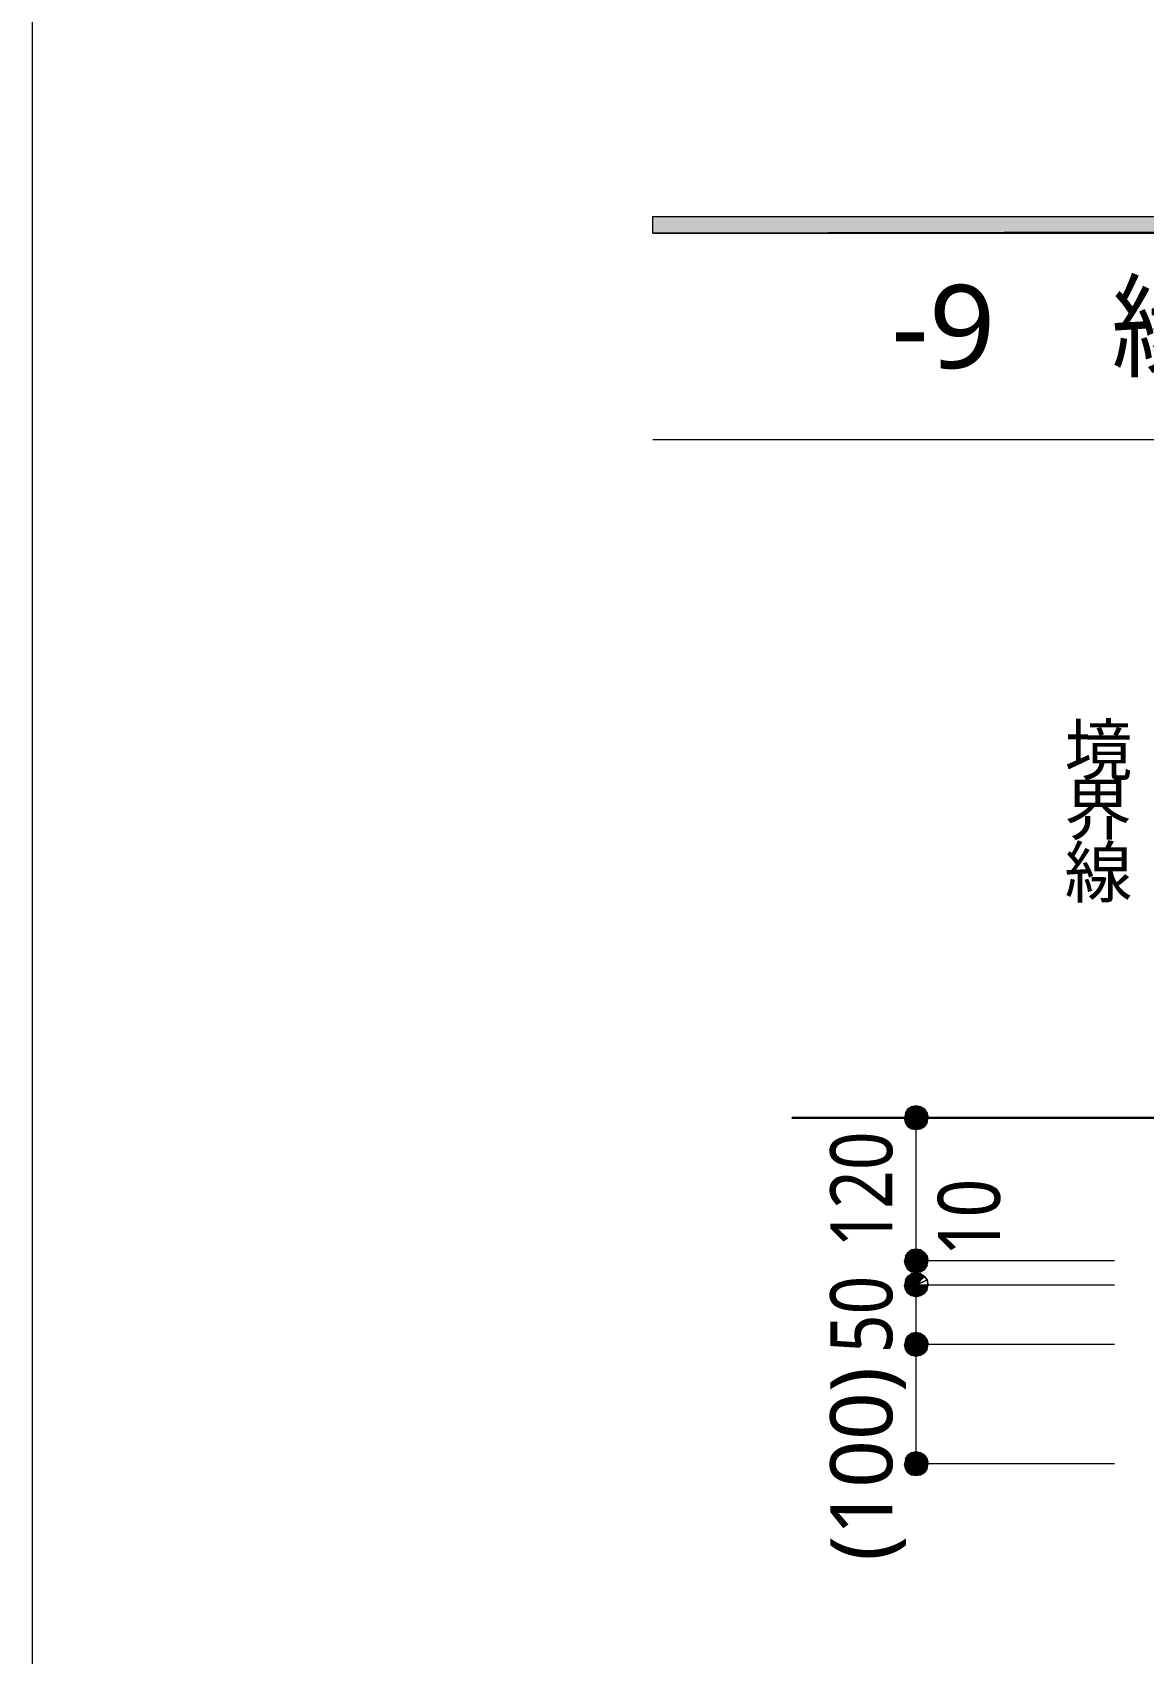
# Model space of a CAD drawing. Header units: millimetres. Extents: x 0 to 420, y 0 to 297.
# Drawn here: x 0.2 to 46.7, y 66.1 to 134.1 of the extents above; entities that cross this region are included whole.
import ezdxf
from ezdxf.enums import TextEntityAlignment as Align

# ---------------------------------------------------------------- set-up
doc = ezdxf.new("R2010")
doc.units = ezdxf.units.MM
doc.styles.add('kst32b', font='NotoSansJP-Variable.ttf')

msp = doc.modelspace()

# ---------------------------------------------------------------- hatches: boundary and pattern name
h = msp.add_hatch(color=7)
h.paths.add_polyline_path([(394.166, 125.645), (394.166, 126.344), (26.183, 125.645), (394.166, 125.645)])
h.paths.add_polyline_path([(394.166, 126.344), (26.183, 125.645), (26.183, 126.344), (394.166, 126.344)])
h = msp.add_hatch(color=7)
h.paths.add_polyline_path([(37.021, 89.048), (36.872, 88.942), (37.211, 88.582), (37.021, 89.048)])
h.paths.add_polyline_path([(36.872, 88.942), (37.211, 88.582), (36.766, 88.773), (36.872, 88.942)])
h.paths.add_polyline_path([(37.211, 88.582), (36.766, 88.773), (36.724, 88.582), (37.211, 88.582)])
h = msp.add_hatch(color=7)
h.paths.add_polyline_path([(37.211, 89.09), (37.021, 89.048), (37.211, 88.582), (37.211, 89.09)])
h.paths.add_polyline_path([(37.021, 89.048), (37.211, 88.582), (36.872, 88.942), (37.021, 89.048)])
h.paths.add_polyline_path([(37.211, 88.582), (36.872, 88.942), (36.766, 88.773), (37.211, 88.582)])
h = msp.add_hatch(color=7)
h.paths.add_polyline_path([(37.571, 88.942), (37.402, 89.048), (37.211, 88.582), (37.571, 88.942)])
h.paths.add_polyline_path([(37.402, 89.048), (37.211, 88.582), (37.211, 89.09), (37.402, 89.048)])
h.paths.add_polyline_path([(37.211, 88.582), (37.211, 89.09), (37.021, 89.048), (37.211, 88.582)])
for points in [[(37.402, 89.048), (37.211, 89.09), (37.211, 88.582), (37.402, 89.048)], [(37.021, 88.117), (37.211, 88.096), (37.211, 88.582), (37.021, 88.117)], [(37.402, 83.058), (37.211, 83.079), (37.211, 82.592), (37.402, 83.058)], [(37.021, 82.127), (37.211, 82.084), (37.211, 82.592), (37.021, 82.127)], [(37.021, 81.132), (37.211, 81.089), (37.211, 81.576), (37.021, 81.132)], [(37.402, 82.042), (37.211, 82.084), (37.211, 81.576), (37.402, 82.042)], [(37.402, 79.544), (37.211, 79.587), (37.211, 79.079), (37.402, 79.544)], [(37.021, 78.634), (37.211, 78.592), (37.211, 79.079), (37.021, 78.634)], [(37.021, 73.618), (37.211, 73.596), (37.211, 74.083), (37.021, 73.618)], [(37.402, 74.549), (37.211, 74.591), (37.211, 74.083), (37.402, 74.549)]]:
    msp.add_hatch(color=7).paths.add_polyline_path(points)
h = msp.add_hatch(color=7)
h.paths.add_polyline_path([(37.719, 88.582), (37.677, 88.773), (37.211, 88.582), (37.719, 88.582)])
h.paths.add_polyline_path([(37.677, 88.773), (37.211, 88.582), (37.571, 88.942), (37.677, 88.773)])
h.paths.add_polyline_path([(37.211, 88.582), (37.571, 88.942), (37.402, 89.048), (37.211, 88.582)])
h = msp.add_hatch(color=7)
h.paths.add_polyline_path([(36.766, 88.773), (36.724, 88.582), (37.211, 88.582), (36.766, 88.773)])
h.paths.add_polyline_path([(36.724, 88.582), (37.211, 88.582), (36.766, 88.392), (36.724, 88.582)])
h.paths.add_polyline_path([(37.211, 88.582), (36.766, 88.392), (36.872, 88.223), (37.211, 88.582)])
h = msp.add_hatch(color=7)
h.paths.add_polyline_path([(36.724, 88.582), (36.766, 88.392), (37.211, 88.582), (36.724, 88.582)])
h.paths.add_polyline_path([(36.766, 88.392), (37.211, 88.582), (36.872, 88.223), (36.766, 88.392)])
h.paths.add_polyline_path([(37.211, 88.582), (36.872, 88.223), (37.021, 88.117), (37.211, 88.582)])
h = msp.add_hatch(color=7)
h.paths.add_polyline_path([(36.872, 88.223), (37.021, 88.117), (37.211, 88.582), (36.872, 88.223)])
h.paths.add_polyline_path([(37.021, 88.117), (37.211, 88.582), (37.211, 88.096), (37.021, 88.117)])
h.paths.add_polyline_path([(37.211, 88.582), (37.211, 88.096), (37.402, 88.117), (37.211, 88.582)])
h = msp.add_hatch(color=7)
h.paths.add_polyline_path([(37.677, 88.392), (37.719, 88.582), (37.211, 88.582), (37.677, 88.392)])
h.paths.add_polyline_path([(37.719, 88.582), (37.211, 88.582), (37.677, 88.773), (37.719, 88.582)])
h.paths.add_polyline_path([(37.211, 88.582), (37.677, 88.773), (37.571, 88.942), (37.211, 88.582)])
h = msp.add_hatch(color=7)
h.paths.add_polyline_path([(37.402, 88.117), (37.571, 88.223), (37.211, 88.582), (37.402, 88.117)])
h.paths.add_polyline_path([(37.571, 88.223), (37.211, 88.582), (37.677, 88.392), (37.571, 88.223)])
h.paths.add_polyline_path([(37.211, 88.582), (37.677, 88.392), (37.719, 88.582), (37.211, 88.582)])
h = msp.add_hatch(color=7)
h.paths.add_polyline_path([(37.211, 88.096), (37.402, 88.117), (37.211, 88.582), (37.211, 88.096)])
h.paths.add_polyline_path([(37.402, 88.117), (37.211, 88.582), (37.571, 88.223), (37.402, 88.117)])
h.paths.add_polyline_path([(37.211, 88.582), (37.571, 88.223), (37.677, 88.392), (37.211, 88.582)])
h = msp.add_hatch(color=7)
h.paths.add_polyline_path([(37.021, 83.058), (36.872, 82.931), (37.211, 82.592), (37.021, 83.058)])
h.paths.add_polyline_path([(36.872, 82.931), (37.211, 82.592), (36.766, 82.783), (36.872, 82.931)])
h.paths.add_polyline_path([(37.211, 82.592), (36.766, 82.783), (36.724, 82.592), (37.211, 82.592)])
h = msp.add_hatch(color=7)
h.paths.add_polyline_path([(37.211, 83.079), (37.021, 83.058), (37.211, 82.592), (37.211, 83.079)])
h.paths.add_polyline_path([(37.021, 83.058), (37.211, 82.592), (36.872, 82.931), (37.021, 83.058)])
h.paths.add_polyline_path([(37.211, 82.592), (36.872, 82.931), (36.766, 82.783), (37.211, 82.592)])
h = msp.add_hatch(color=7)
h.paths.add_polyline_path([(37.571, 82.931), (37.402, 83.058), (37.211, 82.592), (37.571, 82.931)])
h.paths.add_polyline_path([(37.402, 83.058), (37.211, 82.592), (37.211, 83.079), (37.402, 83.058)])
h.paths.add_polyline_path([(37.211, 82.592), (37.211, 83.079), (37.021, 83.058), (37.211, 82.592)])
h = msp.add_hatch(color=7)
h.paths.add_polyline_path([(37.719, 82.592), (37.677, 82.783), (37.211, 82.592), (37.719, 82.592)])
h.paths.add_polyline_path([(37.677, 82.783), (37.211, 82.592), (37.571, 82.931), (37.677, 82.783)])
h.paths.add_polyline_path([(37.211, 82.592), (37.571, 82.931), (37.402, 83.058), (37.211, 82.592)])
h = msp.add_hatch(color=7)
h.paths.add_polyline_path([(37.677, 82.402), (37.719, 82.592), (37.211, 82.592), (37.677, 82.402)])
h.paths.add_polyline_path([(37.719, 82.592), (37.211, 82.592), (37.677, 82.783), (37.719, 82.592)])
h.paths.add_polyline_path([(37.211, 82.592), (37.677, 82.783), (37.571, 82.931), (37.211, 82.592)])
h = msp.add_hatch(color=7)
h.paths.add_polyline_path([(36.766, 82.783), (36.724, 82.592), (37.211, 82.592), (36.766, 82.783)])
h.paths.add_polyline_path([(36.724, 82.592), (37.211, 82.592), (36.766, 82.402), (36.724, 82.592)])
h.paths.add_polyline_path([(37.211, 82.592), (36.766, 82.402), (36.872, 82.232), (37.211, 82.592)])
h = msp.add_hatch(color=7)
h.paths.add_polyline_path([(36.724, 82.592), (36.766, 82.402), (37.211, 82.592), (36.724, 82.592)])
h.paths.add_polyline_path([(36.766, 82.402), (37.211, 82.592), (36.872, 82.232), (36.766, 82.402)])
h.paths.add_polyline_path([(37.211, 82.592), (36.872, 82.232), (37.021, 82.127), (37.211, 82.592)])
h = msp.add_hatch(color=7)
h.paths.add_polyline_path([(36.872, 82.232), (37.021, 82.127), (37.211, 82.592), (36.872, 82.232)])
h.paths.add_polyline_path([(37.021, 82.127), (37.211, 82.592), (37.211, 82.084), (37.021, 82.127)])
h.paths.add_polyline_path([(37.211, 82.592), (37.211, 82.084), (37.402, 82.127), (37.211, 82.592)])
h = msp.add_hatch(color=7)
h.paths.add_polyline_path([(37.402, 82.127), (37.571, 82.232), (37.211, 82.592), (37.402, 82.127)])
h.paths.add_polyline_path([(37.571, 82.232), (37.211, 82.592), (37.677, 82.402), (37.571, 82.232)])
h.paths.add_polyline_path([(37.211, 82.592), (37.677, 82.402), (37.719, 82.592), (37.211, 82.592)])
h = msp.add_hatch(color=7)
h.paths.add_polyline_path([(37.211, 82.084), (37.402, 82.127), (37.211, 82.592), (37.211, 82.084)])
h.paths.add_polyline_path([(37.402, 82.127), (37.211, 82.592), (37.571, 82.232), (37.402, 82.127)])
h.paths.add_polyline_path([(37.211, 82.592), (37.571, 82.232), (37.677, 82.402), (37.211, 82.592)])
h = msp.add_hatch(color=7)
h.paths.add_polyline_path([(37.021, 82.042), (36.872, 81.936), (37.211, 81.576), (37.021, 82.042)])
h.paths.add_polyline_path([(36.872, 81.936), (37.211, 81.576), (36.766, 81.788), (36.872, 81.936)])
h.paths.add_polyline_path([(37.211, 81.576), (36.766, 81.788), (36.724, 81.576), (37.211, 81.576)])
h = msp.add_hatch(color=7)
h.paths.add_polyline_path([(36.766, 81.788), (36.724, 81.576), (37.211, 81.576), (36.766, 81.788)])
h.paths.add_polyline_path([(36.724, 81.576), (37.211, 81.576), (36.766, 81.386), (36.724, 81.576)])
h.paths.add_polyline_path([(37.211, 81.576), (36.766, 81.386), (36.872, 81.238), (37.211, 81.576)])
h = msp.add_hatch(color=7)
h.paths.add_polyline_path([(36.724, 81.576), (36.766, 81.386), (37.211, 81.576), (36.724, 81.576)])
h.paths.add_polyline_path([(36.766, 81.386), (37.211, 81.576), (36.872, 81.238), (36.766, 81.386)])
h.paths.add_polyline_path([(37.211, 81.576), (36.872, 81.238), (37.021, 81.132), (37.211, 81.576)])
h = msp.add_hatch(color=7)
h.paths.add_polyline_path([(37.211, 82.084), (37.021, 82.042), (37.211, 81.576), (37.211, 82.084)])
h.paths.add_polyline_path([(37.021, 82.042), (37.211, 81.576), (36.872, 81.936), (37.021, 82.042)])
h.paths.add_polyline_path([(37.211, 81.576), (36.872, 81.936), (36.766, 81.788), (37.211, 81.576)])
h = msp.add_hatch(color=7)
h.paths.add_polyline_path([(36.872, 81.238), (37.021, 81.132), (37.211, 81.576), (36.872, 81.238)])
h.paths.add_polyline_path([(37.021, 81.132), (37.211, 81.576), (37.211, 81.089), (37.021, 81.132)])
h.paths.add_polyline_path([(37.211, 81.576), (37.211, 81.089), (37.402, 81.132), (37.211, 81.576)])
h = msp.add_hatch(color=7)
h.paths.add_polyline_path([(37.571, 81.936), (37.402, 82.042), (37.211, 81.576), (37.571, 81.936)])
h.paths.add_polyline_path([(37.402, 82.042), (37.211, 81.576), (37.211, 82.084), (37.402, 82.042)])
h.paths.add_polyline_path([(37.211, 81.576), (37.211, 82.084), (37.021, 82.042), (37.211, 81.576)])
h = msp.add_hatch(color=7)
h.paths.add_polyline_path([(37.719, 81.576), (37.677, 81.788), (37.211, 81.576), (37.719, 81.576)])
h.paths.add_polyline_path([(37.677, 81.788), (37.211, 81.576), (37.571, 81.936), (37.677, 81.788)])
h.paths.add_polyline_path([(37.211, 81.576), (37.571, 81.936), (37.402, 82.042), (37.211, 81.576)])
h = msp.add_hatch(color=7)
h.paths.add_polyline_path([(37.677, 81.386), (37.719, 81.576), (37.211, 81.576), (37.677, 81.386)])
h.paths.add_polyline_path([(37.719, 81.576), (37.211, 81.576), (37.677, 81.788), (37.719, 81.576)])
h.paths.add_polyline_path([(37.211, 81.576), (37.677, 81.788), (37.571, 81.936), (37.211, 81.576)])
h = msp.add_hatch(color=7)
h.paths.add_polyline_path([(37.402, 81.132), (37.571, 81.238), (37.211, 81.576), (37.402, 81.132)])
h.paths.add_polyline_path([(37.571, 81.238), (37.211, 81.576), (37.677, 81.386), (37.571, 81.238)])
h.paths.add_polyline_path([(37.211, 81.576), (37.677, 81.386), (37.719, 81.576), (37.211, 81.576)])
h = msp.add_hatch(color=7)
h.paths.add_polyline_path([(37.211, 81.089), (37.402, 81.132), (37.211, 81.576), (37.211, 81.089)])
h.paths.add_polyline_path([(37.402, 81.132), (37.211, 81.576), (37.571, 81.238), (37.402, 81.132)])
h.paths.add_polyline_path([(37.211, 81.576), (37.571, 81.238), (37.677, 81.386), (37.211, 81.576)])
h = msp.add_hatch(color=7)
h.paths.add_polyline_path([(37.021, 79.544), (36.872, 79.438), (37.211, 79.079), (37.021, 79.544)])
h.paths.add_polyline_path([(36.872, 79.438), (37.211, 79.079), (36.766, 79.269), (36.872, 79.438)])
h.paths.add_polyline_path([(37.211, 79.079), (36.766, 79.269), (36.724, 79.079), (37.211, 79.079)])
h = msp.add_hatch(color=7)
h.paths.add_polyline_path([(37.211, 79.587), (37.021, 79.544), (37.211, 79.079), (37.211, 79.587)])
h.paths.add_polyline_path([(37.021, 79.544), (37.211, 79.079), (36.872, 79.438), (37.021, 79.544)])
h.paths.add_polyline_path([(37.211, 79.079), (36.872, 79.438), (36.766, 79.269), (37.211, 79.079)])
h = msp.add_hatch(color=7)
h.paths.add_polyline_path([(37.571, 79.438), (37.402, 79.544), (37.211, 79.079), (37.571, 79.438)])
h.paths.add_polyline_path([(37.402, 79.544), (37.211, 79.079), (37.211, 79.587), (37.402, 79.544)])
h.paths.add_polyline_path([(37.211, 79.079), (37.211, 79.587), (37.021, 79.544), (37.211, 79.079)])
h = msp.add_hatch(color=7)
h.paths.add_polyline_path([(37.719, 79.079), (37.677, 79.269), (37.211, 79.079), (37.719, 79.079)])
h.paths.add_polyline_path([(37.677, 79.269), (37.211, 79.079), (37.571, 79.438), (37.677, 79.269)])
h.paths.add_polyline_path([(37.211, 79.079), (37.571, 79.438), (37.402, 79.544), (37.211, 79.079)])
h = msp.add_hatch(color=7)
h.paths.add_polyline_path([(36.766, 79.269), (36.724, 79.079), (37.211, 79.079), (36.766, 79.269)])
h.paths.add_polyline_path([(36.724, 79.079), (37.211, 79.079), (36.766, 78.888), (36.724, 79.079)])
h.paths.add_polyline_path([(37.211, 79.079), (36.766, 78.888), (36.872, 78.74), (37.211, 79.079)])
h = msp.add_hatch(color=7)
h.paths.add_polyline_path([(36.724, 79.079), (36.766, 78.888), (37.211, 79.079), (36.724, 79.079)])
h.paths.add_polyline_path([(36.766, 78.888), (37.211, 79.079), (36.872, 78.74), (36.766, 78.888)])
h.paths.add_polyline_path([(37.211, 79.079), (36.872, 78.74), (37.021, 78.634), (37.211, 79.079)])
h = msp.add_hatch(color=7)
h.paths.add_polyline_path([(36.872, 78.74), (37.021, 78.634), (37.211, 79.079), (36.872, 78.74)])
h.paths.add_polyline_path([(37.021, 78.634), (37.211, 79.079), (37.211, 78.592), (37.021, 78.634)])
h.paths.add_polyline_path([(37.211, 79.079), (37.211, 78.592), (37.402, 78.634), (37.211, 79.079)])
h = msp.add_hatch(color=7)
h.paths.add_polyline_path([(37.677, 78.888), (37.719, 79.079), (37.211, 79.079), (37.677, 78.888)])
h.paths.add_polyline_path([(37.719, 79.079), (37.211, 79.079), (37.677, 79.269), (37.719, 79.079)])
h.paths.add_polyline_path([(37.211, 79.079), (37.677, 79.269), (37.571, 79.438), (37.211, 79.079)])
h = msp.add_hatch(color=7)
h.paths.add_polyline_path([(37.402, 78.634), (37.571, 78.74), (37.211, 79.079), (37.402, 78.634)])
h.paths.add_polyline_path([(37.571, 78.74), (37.211, 79.079), (37.677, 78.888), (37.571, 78.74)])
h.paths.add_polyline_path([(37.211, 79.079), (37.677, 78.888), (37.719, 79.079), (37.211, 79.079)])
h = msp.add_hatch(color=7)
h.paths.add_polyline_path([(37.211, 78.592), (37.402, 78.634), (37.211, 79.079), (37.211, 78.592)])
h.paths.add_polyline_path([(37.402, 78.634), (37.211, 79.079), (37.571, 78.74), (37.402, 78.634)])
h.paths.add_polyline_path([(37.211, 79.079), (37.571, 78.74), (37.677, 78.888), (37.211, 79.079)])
h = msp.add_hatch(color=7)
h.paths.add_polyline_path([(37.021, 74.549), (36.872, 74.443), (37.211, 74.083), (37.021, 74.549)])
h.paths.add_polyline_path([(36.872, 74.443), (37.211, 74.083), (36.766, 74.274), (36.872, 74.443)])
h.paths.add_polyline_path([(37.211, 74.083), (36.766, 74.274), (36.724, 74.083), (37.211, 74.083)])
h = msp.add_hatch(color=7)
h.paths.add_polyline_path([(36.766, 74.274), (36.724, 74.083), (37.211, 74.083), (36.766, 74.274)])
h.paths.add_polyline_path([(36.724, 74.083), (37.211, 74.083), (36.766, 73.893), (36.724, 74.083)])
h.paths.add_polyline_path([(37.211, 74.083), (36.766, 73.893), (36.872, 73.723), (37.211, 74.083)])
h = msp.add_hatch(color=7)
h.paths.add_polyline_path([(36.724, 74.083), (36.766, 73.893), (37.211, 74.083), (36.724, 74.083)])
h.paths.add_polyline_path([(36.766, 73.893), (37.211, 74.083), (36.872, 73.723), (36.766, 73.893)])
h.paths.add_polyline_path([(37.211, 74.083), (36.872, 73.723), (37.021, 73.618), (37.211, 74.083)])
h = msp.add_hatch(color=7)
h.paths.add_polyline_path([(37.211, 74.591), (37.021, 74.549), (37.211, 74.083), (37.211, 74.591)])
h.paths.add_polyline_path([(37.021, 74.549), (37.211, 74.083), (36.872, 74.443), (37.021, 74.549)])
h.paths.add_polyline_path([(37.211, 74.083), (36.872, 74.443), (36.766, 74.274), (37.211, 74.083)])
h = msp.add_hatch(color=7)
h.paths.add_polyline_path([(36.872, 73.723), (37.021, 73.618), (37.211, 74.083), (36.872, 73.723)])
h.paths.add_polyline_path([(37.021, 73.618), (37.211, 74.083), (37.211, 73.596), (37.021, 73.618)])
h.paths.add_polyline_path([(37.211, 74.083), (37.211, 73.596), (37.402, 73.618), (37.211, 74.083)])
h = msp.add_hatch(color=7)
h.paths.add_polyline_path([(37.571, 74.443), (37.402, 74.549), (37.211, 74.083), (37.571, 74.443)])
h.paths.add_polyline_path([(37.402, 74.549), (37.211, 74.083), (37.211, 74.591), (37.402, 74.549)])
h.paths.add_polyline_path([(37.211, 74.083), (37.211, 74.591), (37.021, 74.549), (37.211, 74.083)])
h = msp.add_hatch(color=7)
h.paths.add_polyline_path([(37.719, 74.083), (37.677, 74.274), (37.211, 74.083), (37.719, 74.083)])
h.paths.add_polyline_path([(37.677, 74.274), (37.211, 74.083), (37.571, 74.443), (37.677, 74.274)])
h.paths.add_polyline_path([(37.211, 74.083), (37.571, 74.443), (37.402, 74.549), (37.211, 74.083)])
h = msp.add_hatch(color=7)
h.paths.add_polyline_path([(37.677, 73.893), (37.719, 74.083), (37.211, 74.083), (37.677, 73.893)])
h.paths.add_polyline_path([(37.719, 74.083), (37.211, 74.083), (37.677, 74.274), (37.719, 74.083)])
h.paths.add_polyline_path([(37.211, 74.083), (37.677, 74.274), (37.571, 74.443), (37.211, 74.083)])
h = msp.add_hatch(color=7)
h.paths.add_polyline_path([(37.402, 73.618), (37.571, 73.723), (37.211, 74.083), (37.402, 73.618)])
h.paths.add_polyline_path([(37.571, 73.723), (37.211, 74.083), (37.677, 73.893), (37.571, 73.723)])
h.paths.add_polyline_path([(37.211, 74.083), (37.677, 73.893), (37.719, 74.083), (37.211, 74.083)])
h = msp.add_hatch(color=7)
h.paths.add_polyline_path([(37.211, 73.596), (37.402, 73.618), (37.211, 74.083), (37.211, 73.596)])
h.paths.add_polyline_path([(37.402, 73.618), (37.211, 74.083), (37.571, 73.723), (37.402, 73.618)])
h.paths.add_polyline_path([(37.211, 74.083), (37.571, 73.723), (37.677, 73.893), (37.211, 74.083)])

# ---------------------------------------------------------------- linework, layer by layer
at = {"lineweight": 13}
msp.add_lwpolyline([(0.191, 0), (0.191, 296.968), (420.158, 296.968), (420.158, 0)], close=True, dxfattribs=at)
at = {"lineweight": 0}
for points in [[(394.166, 125.645), (394.166, 126.344), (26.183, 125.645)], [(394.166, 126.344), (26.183, 125.645), (26.183, 126.344)], [(37.021, 89.048), (37.211, 88.582), (36.872, 88.942)], [(37.021, 89.048), (36.872, 88.942), (37.211, 88.582)], [(37.211, 89.09), (37.021, 89.048), (37.211, 88.582)], [(37.211, 88.582), (37.211, 89.09), (37.021, 89.048)], [(37.402, 89.048), (37.211, 89.09), (37.211, 88.582)], [(37.402, 89.048), (37.211, 88.582), (37.211, 89.09)], [(37.211, 88.582), (37.571, 88.942), (37.402, 89.048)], [(37.571, 88.942), (37.402, 89.048), (37.211, 88.582)], [(36.766, 88.773), (36.724, 88.582), (37.211, 88.582)], [(37.211, 88.582), (36.766, 88.773), (36.724, 88.582)], [(36.724, 88.582), (37.211, 88.582), (36.766, 88.392)], [(36.724, 88.582), (36.766, 88.392), (37.211, 88.582)], [(37.211, 88.582), (36.872, 88.942), (36.766, 88.773)], [(36.872, 88.942), (37.211, 88.582), (36.766, 88.773)], [(37.211, 88.582), (36.766, 88.392), (36.872, 88.223)], [(36.766, 88.392), (37.211, 88.582), (36.872, 88.223)], [(36.872, 88.223), (37.021, 88.117), (37.211, 88.582)], [(37.211, 88.582), (36.872, 88.223), (37.021, 88.117)], [(37.021, 88.117), (37.211, 88.582), (37.211, 88.096)], [(37.021, 88.117), (37.211, 88.096), (37.211, 88.582)], [(37.677, 88.773), (37.211, 88.582), (37.571, 88.942)], [(37.211, 88.582), (37.677, 88.773), (37.571, 88.942)], [(37.719, 88.582), (37.677, 88.773), (37.211, 88.582)], [(37.719, 88.582), (37.211, 88.582), (37.677, 88.773)], [(37.211, 88.582), (37.211, 88.096), (37.402, 88.117)], [(37.402, 88.117), (37.571, 88.223), (37.211, 88.582)], [(37.571, 88.223), (37.211, 88.582), (37.677, 88.392)], [(37.211, 88.582), (37.677, 88.392), (37.719, 88.582)], [(37.211, 88.096), (37.402, 88.117), (37.211, 88.582)], [(37.402, 88.117), (37.211, 88.582), (37.571, 88.223)], [(37.211, 88.582), (37.571, 88.223), (37.677, 88.392)], [(37.677, 88.392), (37.719, 88.582), (37.211, 88.582)], [(37.211, 82.592), (36.872, 82.931), (36.766, 82.783)], [(36.872, 82.931), (37.211, 82.592), (36.766, 82.783)], [(37.021, 83.058), (37.211, 82.592), (36.872, 82.931)], [(37.021, 83.058), (36.872, 82.931), (37.211, 82.592)], [(37.211, 83.079), (37.021, 83.058), (37.211, 82.592)], [(37.211, 82.592), (37.211, 83.079), (37.021, 83.058)], [(37.402, 83.058), (37.211, 83.079), (37.211, 82.592)], [(37.402, 83.058), (37.211, 82.592), (37.211, 83.079)], [(37.211, 82.592), (37.571, 82.931), (37.402, 83.058)], [(37.571, 82.931), (37.402, 83.058), (37.211, 82.592)], [(37.677, 82.783), (37.211, 82.592), (37.571, 82.931)], [(37.211, 82.592), (37.677, 82.783), (37.571, 82.931)], [(36.766, 82.783), (36.724, 82.592), (37.211, 82.592)], [(37.211, 82.592), (36.766, 82.783), (36.724, 82.592)], [(36.724, 82.592), (37.211, 82.592), (36.766, 82.402)], [(36.724, 82.592), (36.766, 82.402), (37.211, 82.592)], [(37.211, 82.592), (36.766, 82.402), (36.872, 82.232)], [(36.766, 82.402), (37.211, 82.592), (36.872, 82.232)], [(36.872, 82.232), (37.021, 82.127), (37.211, 82.592)], [(37.211, 82.592), (36.872, 82.232), (37.021, 82.127)], [(37.021, 82.127), (37.211, 82.592), (37.211, 82.084)], [(37.021, 82.127), (37.211, 82.084), (37.211, 82.592)], [(37.719, 82.592), (37.677, 82.783), (37.211, 82.592)], [(37.719, 82.592), (37.211, 82.592), (37.677, 82.783)], [(37.211, 82.592), (37.211, 82.084), (37.402, 82.127)], [(37.402, 82.127), (37.571, 82.232), (37.211, 82.592)], [(37.571, 82.232), (37.211, 82.592), (37.677, 82.402)], [(37.211, 82.592), (37.677, 82.402), (37.719, 82.592)], [(37.211, 82.084), (37.402, 82.127), (37.211, 82.592)], [(37.402, 82.127), (37.211, 82.592), (37.571, 82.232)], [(37.211, 82.592), (37.571, 82.232), (37.677, 82.402)], [(37.677, 82.402), (37.719, 82.592), (37.211, 82.592)], [(36.766, 81.788), (36.724, 81.576), (37.211, 81.576)], [(37.211, 81.576), (36.766, 81.788), (36.724, 81.576)], [(36.724, 81.576), (37.211, 81.576), (36.766, 81.386)], [(36.724, 81.576), (36.766, 81.386), (37.211, 81.576)], [(37.211, 81.576), (36.872, 81.936), (36.766, 81.788)], [(36.872, 81.936), (37.211, 81.576), (36.766, 81.788)], [(37.211, 81.576), (36.766, 81.386), (36.872, 81.238)], [(36.766, 81.386), (37.211, 81.576), (36.872, 81.238)], [(37.021, 82.042), (37.211, 81.576), (36.872, 81.936)], [(37.021, 82.042), (36.872, 81.936), (37.211, 81.576)], [(36.872, 81.238), (37.021, 81.132), (37.211, 81.576)], [(37.211, 81.576), (36.872, 81.238), (37.021, 81.132)], [(37.211, 82.084), (37.021, 82.042), (37.211, 81.576)], [(37.211, 81.576), (37.211, 82.084), (37.021, 82.042)], [(37.021, 81.132), (37.211, 81.576), (37.211, 81.089)], [(37.021, 81.132), (37.211, 81.089), (37.211, 81.576)], [(37.402, 82.042), (37.211, 82.084), (37.211, 81.576)], [(37.402, 82.042), (37.211, 81.576), (37.211, 82.084)], [(37.211, 81.576), (37.571, 81.936), (37.402, 82.042)], [(37.571, 81.936), (37.402, 82.042), (37.211, 81.576)], [(37.677, 81.788), (37.211, 81.576), (37.571, 81.936)], [(37.211, 81.576), (37.677, 81.788), (37.571, 81.936)], [(37.719, 81.576), (37.677, 81.788), (37.211, 81.576)], [(37.719, 81.576), (37.211, 81.576), (37.677, 81.788)], [(37.211, 81.576), (37.211, 81.089), (37.402, 81.132)], [(37.402, 81.132), (37.571, 81.238), (37.211, 81.576)], [(37.571, 81.238), (37.211, 81.576), (37.677, 81.386)], [(37.211, 81.576), (37.677, 81.386), (37.719, 81.576)], [(37.211, 81.089), (37.402, 81.132), (37.211, 81.576)], [(37.402, 81.132), (37.211, 81.576), (37.571, 81.238)], [(37.211, 81.576), (37.571, 81.238), (37.677, 81.386)], [(37.677, 81.386), (37.719, 81.576), (37.211, 81.576)], [(37.021, 79.544), (37.211, 79.079), (36.872, 79.438)], [(37.021, 79.544), (36.872, 79.438), (37.211, 79.079)], [(37.211, 79.587), (37.021, 79.544), (37.211, 79.079)], [(37.211, 79.079), (37.211, 79.587), (37.021, 79.544)], [(37.402, 79.544), (37.211, 79.587), (37.211, 79.079)], [(37.402, 79.544), (37.211, 79.079), (37.211, 79.587)], [(37.211, 79.079), (37.571, 79.438), (37.402, 79.544)], [(37.571, 79.438), (37.402, 79.544), (37.211, 79.079)], [(36.766, 79.269), (36.724, 79.079), (37.211, 79.079)], [(37.211, 79.079), (36.766, 79.269), (36.724, 79.079)], [(36.724, 79.079), (37.211, 79.079), (36.766, 78.888)], [(36.724, 79.079), (36.766, 78.888), (37.211, 79.079)], [(37.211, 79.079), (36.872, 79.438), (36.766, 79.269)], [(36.872, 79.438), (37.211, 79.079), (36.766, 79.269)], [(37.211, 79.079), (36.766, 78.888), (36.872, 78.74)], [(36.766, 78.888), (37.211, 79.079), (36.872, 78.74)], [(36.872, 78.74), (37.021, 78.634), (37.211, 79.079)], [(37.211, 79.079), (36.872, 78.74), (37.021, 78.634)], [(37.021, 78.634), (37.211, 79.079), (37.211, 78.592)], [(37.021, 78.634), (37.211, 78.592), (37.211, 79.079)], [(37.677, 79.269), (37.211, 79.079), (37.571, 79.438)], [(37.211, 79.079), (37.677, 79.269), (37.571, 79.438)], [(37.719, 79.079), (37.677, 79.269), (37.211, 79.079)], [(37.719, 79.079), (37.211, 79.079), (37.677, 79.269)], [(37.211, 79.079), (37.211, 78.592), (37.402, 78.634)], [(37.402, 78.634), (37.571, 78.74), (37.211, 79.079)], [(37.571, 78.74), (37.211, 79.079), (37.677, 78.888)], [(37.211, 79.079), (37.677, 78.888), (37.719, 79.079)], [(37.211, 78.592), (37.402, 78.634), (37.211, 79.079)], [(37.402, 78.634), (37.211, 79.079), (37.571, 78.74)], [(37.211, 79.079), (37.571, 78.74), (37.677, 78.888)], [(37.677, 78.888), (37.719, 79.079), (37.211, 79.079)], [(36.766, 74.274), (36.724, 74.083), (37.211, 74.083)], [(37.211, 74.083), (36.766, 74.274), (36.724, 74.083)], [(36.724, 74.083), (37.211, 74.083), (36.766, 73.893)], [(36.724, 74.083), (36.766, 73.893), (37.211, 74.083)], [(37.211, 74.083), (36.872, 74.443), (36.766, 74.274)], [(36.872, 74.443), (37.211, 74.083), (36.766, 74.274)], [(37.211, 74.083), (36.766, 73.893), (36.872, 73.723)], [(36.766, 73.893), (37.211, 74.083), (36.872, 73.723)], [(37.021, 74.549), (37.211, 74.083), (36.872, 74.443)], [(37.021, 74.549), (36.872, 74.443), (37.211, 74.083)], [(36.872, 73.723), (37.021, 73.618), (37.211, 74.083)], [(37.211, 74.083), (36.872, 73.723), (37.021, 73.618)], [(37.211, 74.591), (37.021, 74.549), (37.211, 74.083)], [(37.211, 74.083), (37.211, 74.591), (37.021, 74.549)], [(37.021, 73.618), (37.211, 74.083), (37.211, 73.596)], [(37.021, 73.618), (37.211, 73.596), (37.211, 74.083)], [(37.402, 74.549), (37.211, 74.591), (37.211, 74.083)], [(37.402, 74.549), (37.211, 74.083), (37.211, 74.591)], [(37.211, 74.083), (37.571, 74.443), (37.402, 74.549)], [(37.571, 74.443), (37.402, 74.549), (37.211, 74.083)], [(37.677, 74.274), (37.211, 74.083), (37.571, 74.443)], [(37.211, 74.083), (37.677, 74.274), (37.571, 74.443)], [(37.719, 74.083), (37.677, 74.274), (37.211, 74.083)], [(37.719, 74.083), (37.211, 74.083), (37.677, 74.274)], [(37.211, 74.083), (37.211, 73.596), (37.402, 73.618)], [(37.402, 73.618), (37.571, 73.723), (37.211, 74.083)], [(37.571, 73.723), (37.211, 74.083), (37.677, 73.893)], [(37.211, 74.083), (37.677, 73.893), (37.719, 74.083)], [(37.211, 73.596), (37.402, 73.618), (37.211, 74.083)], [(37.402, 73.618), (37.211, 74.083), (37.571, 73.723)], [(37.211, 74.083), (37.571, 73.723), (37.677, 73.893)], [(37.677, 73.893), (37.719, 74.083), (37.211, 74.083)]]:
    msp.add_lwpolyline(points, close=True, dxfattribs=at)
at = {"lineweight": 13}
for points in [[(394.166, 116.988), (26.183, 116.988)], [(37.211, 74.083), (37.211, 79.079), (37.211, 81.576), (37.211, 82.592), (37.211, 88.582)], [(45.53, 82.592), (37.211, 82.592)], [(45.53, 81.576), (37.211, 81.576)], [(45.53, 79.079), (37.211, 79.079)], [(45.53, 74.083), (37.211, 74.083)]]:
    msp.add_lwpolyline(points, dxfattribs=at)
at = {"lineweight": 30}
msp.add_lwpolyline([(47.773, 88.582), (32.004, 88.582)], dxfattribs=at)

# ---------------------------------------------------------------- texts
at = {"style": 'kst32b'}
for s, height, p, p2 in [('縁石', 3.4908, (45.403, 119.994), (54.13, 119.994)), ('-9', 3.4908, (36.174, 119.994), (40.537, 119.994)), ('120', 2.5989, (36.216, 83.143), (36.216, 88.016)), ('10', 2.5989, (40.725, 82.783), (40.725, 86.031)), ('50', 2.5989, (36.216, 78.719), (36.216, 81.967)), ('(100)', 2.5989, (36.216, 70.019), (36.216, 78.141))]:
    msp.add_text(s, height=height, dxfattribs=at).set_placement(p, p2, align=Align.FIT)
for s, p in [('境', (43.434, 102.955)), ('界', (43.413, 100.457)), ('線', (43.434, 97.832))]:
    msp.add_text(s, height=2.079, dxfattribs=at).set_placement(p)

doc.saveas('drawing.dxf')
